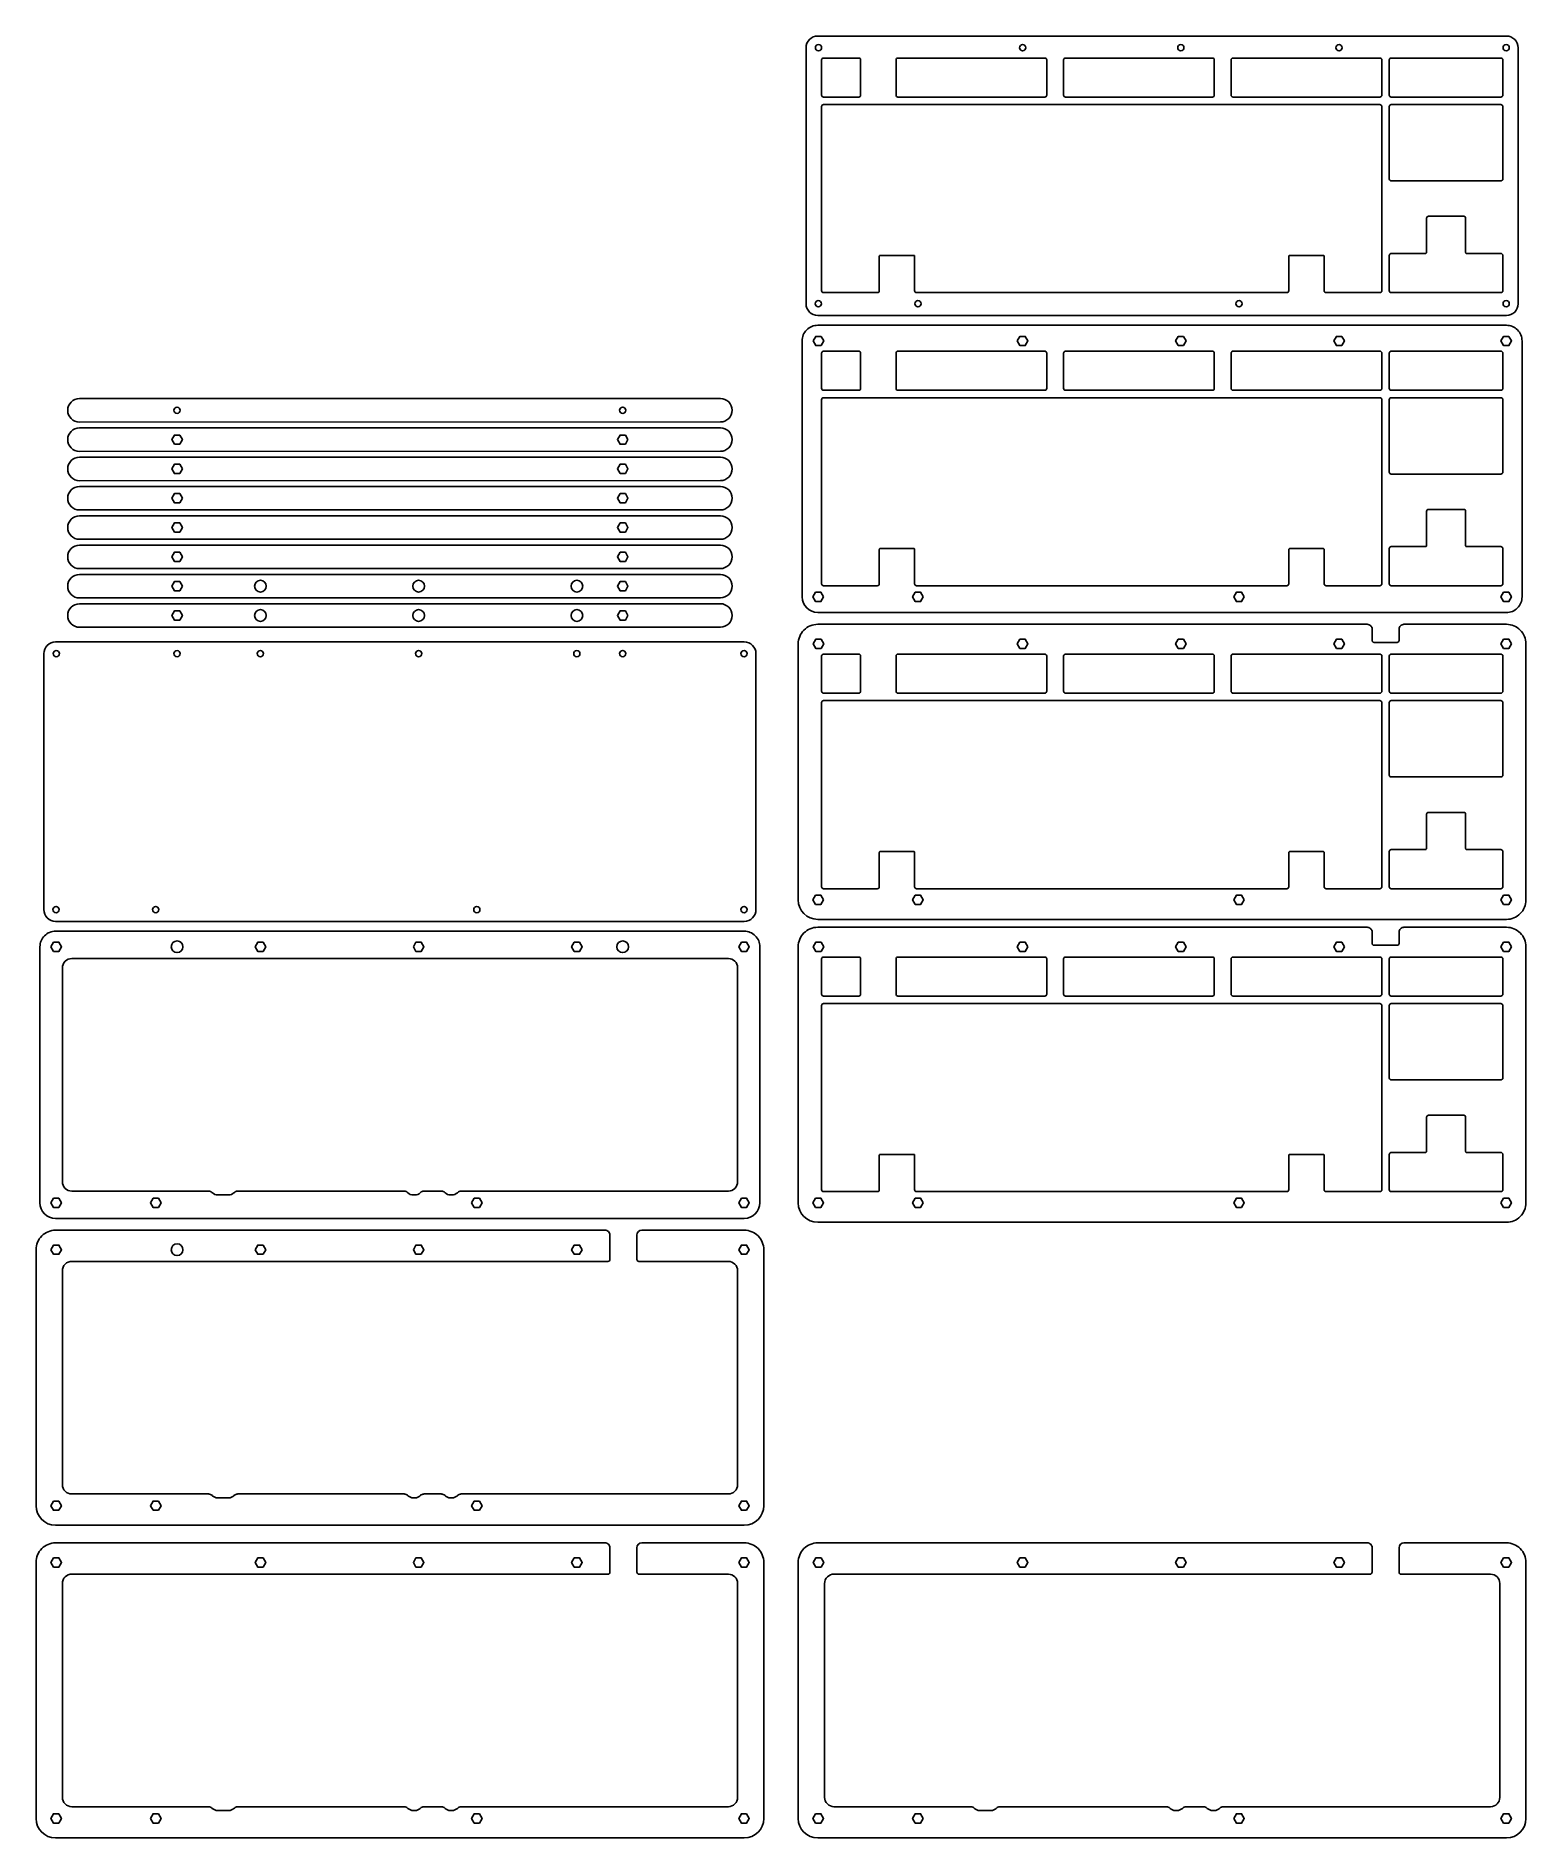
# Model space of a CAD drawing. Header units: millimetres. Extents: x 4 to 766, y 5 to 926.
import ezdxf

# ---------------------------------------------------------------- set-up
doc = ezdxf.new("R2010")
doc.units = ezdxf.units.MM
doc.layers.get('0').update_dxf_attribs({"linetype": 'CONTINUOUS'})

msp = doc.modelspace()

# ---------------------------------------------------------------- linework, layer by layer
for p, q in [((354, 741.01), (26, 740.99)), ((26, 728.99), (354, 729.01)), ((354, 726.01), (26, 725.99)), ((26, 713.99), (354, 714.01)), ((354, 711.01), (26, 710.99)), ((26, 698.99), (354, 699.01)), ((354, 696.01), (26, 695.99)), ((26, 683.99), (354, 684.01)), ((354, 681.01), (26, 680.99)), ((26, 668.99), (354, 669.01)), ((354, 666.01), (26, 665.99)), ((26, 653.99), (354, 654.01)), ((354, 651.01), (26, 650.99)), ((26, 638.99), (354, 639.01)), ((354, 636.01), (26, 635.99)), ((26, 623.99), (354, 624.01)), ((7.81, 610.49), (7.82, 479.51)), ((366.19, 616.49), (13.81, 616.49)), ((372.19, 479.51), (372.19, 610.49)), ((13.82, 473.51), (366.19, 473.51)), ((366.19, 468.49), (13.81, 468.49)), ((5.81, 460.49), (5.82, 329.51)), ((374.19, 329.51), (374.19, 460.49)), ((294.96, 315.49), (13.81, 315.49)), ((13.82, 321.51), (366.19, 321.51)), ((366.19, 315.49), (313.77, 315.49)), ((3.81, 305.49), (3.82, 174.51)), ((297.46, 300.49), (297.46, 312.99)), ((311.27, 312.99), (311.27, 300.49)), ((376.19, 174.51), (376.19, 305.49)), ((22.17, 299.49), (296.46, 299.49)), ((312.27, 299.49), (358.07, 299.49)), ((17.32, 185.26), (17.32, 294.64)), ((362.82, 294.74), (362.82, 185.26)), ((66.61, 180.51), (22.07, 180.51)), ((92.2, 180.51), (66.61, 180.51)), ((94.02, 179.65), (93.84, 179.83)), ((102.4, 178.53), (96.72, 178.53)), ((105.28, 179.83), (105.1, 179.65)), ((192.28, 180.51), (106.92, 180.51)), ((194.09, 179.65), (193.91, 179.83)), ((197.68, 178.53), (196.8, 178.53)), ((200.57, 179.83), (200.39, 179.65)), ((211.3, 180.51), (202.2, 180.51)), ((213.11, 179.65), (212.93, 179.83)), ((216.7, 178.53), (215.81, 178.53)), ((219.58, 179.83), (219.4, 179.65)), ((224.96, 180.51), (221.21, 180.51)), ((329.01, 180.51), (224.96, 180.51)), ((358.07, 180.51), (329.01, 180.51)), ((13.82, 164.51), (366.19, 164.51)), ((294.96, 155.49), (13.81, 155.49)), ((297.46, 140.49), (297.46, 152.99)), ((311.27, 152.99), (311.27, 140.49)), ((366.19, 155.49), (313.77, 155.49)), ((684.96, 155.49), (403.81, 155.49)), ((687.46, 140.49), (687.46, 152.99)), ((701.27, 152.99), (701.27, 140.49)), ((756.19, 155.49), (703.77, 155.49)), ((3.81, 145.49), (3.82, 14.51)), ((22.17, 139.49), (296.46, 139.49)), ((312.27, 139.49), (358.07, 139.49)), ((376.19, 14.51), (376.19, 145.49)), ((393.81, 145.49), (393.82, 14.51)), ((412.17, 139.49), (686.46, 139.49)), ((702.27, 139.49), (748.07, 139.49)), ((766.19, 14.51), (766.19, 145.49)), ((17.32, 25.26), (17.32, 134.64)), ((362.82, 134.74), (362.82, 25.26)), ((407.32, 25.26), (407.32, 134.64)), ((752.82, 134.74), (752.82, 25.26)), ((66.61, 20.51), (22.07, 20.51)), ((92.2, 20.51), (66.61, 20.51)), ((94.02, 19.65), (93.84, 19.83)), ((102.4, 18.53), (96.72, 18.53)), ((105.28, 19.83), (105.1, 19.65)), ((192.28, 20.51), (106.92, 20.51)), ((194.09, 19.65), (193.91, 19.83)), ((197.68, 18.53), (196.8, 18.53)), ((200.57, 19.83), (200.39, 19.65)), ((211.3, 20.51), (202.2, 20.51)), ((213.11, 19.65), (212.93, 19.83)), ((216.7, 18.53), (215.81, 18.53)), ((219.58, 19.83), (219.4, 19.65)), ((224.96, 20.51), (221.21, 20.51)), ((329.01, 20.51), (224.96, 20.51)), ((358.07, 20.51), (329.01, 20.51)), ((456.61, 20.51), (412.07, 20.51)), ((482.2, 20.51), (456.61, 20.51)), ((484.02, 19.65), (483.84, 19.83)), ((492.4, 18.53), (486.72, 18.53)), ((495.28, 19.83), (495.1, 19.65)), ((582.28, 20.51), (496.92, 20.51)), ((584.09, 19.65), (583.91, 19.83)), ((587.68, 18.53), (586.8, 18.53)), ((590.57, 19.83), (590.39, 19.65)), ((601.3, 20.51), (592.2, 20.51)), ((603.11, 19.65), (602.93, 19.83)), ((606.7, 18.53), (605.81, 18.53)), ((609.58, 19.83), (609.4, 19.65)), ((614.96, 20.51), (611.21, 20.51)), ((719.01, 20.51), (614.96, 20.51)), ((748.07, 20.51), (719.01, 20.51)), ((13.82, 4.51), (366.19, 4.51)), ((403.82, 4.51), (756.19, 4.51))]:
    msp.add_line(p, q)
for points in [[(762.19, 920.49), (762.19, 789.51, -0.414214), (756.19, 783.51), (403.82, 783.51, -0.41419), (397.82, 789.51), (397.81, 920.49, -0.414237), (403.81, 926.49), (756.19, 926.49, -0.414214)], [(424.76, 915.25, -0.414214), (425.76, 914.25), (425.76, 896.25, -0.414214), (424.76, 895.25), (406.76, 895.25, -0.414214), (405.76, 896.25), (405.76, 914.25, -0.414214), (406.76, 915.25)], [(521.01, 896.25), (521.01, 914.25, 0.414214), (520.01, 915.25), (444.86, 915.25, 0.414214), (443.86, 914.25), (443.86, 896.25, 0.414214), (444.86, 895.25), (520.01, 895.25, 0.414214)], [(606.73, 896.25), (606.73, 914.25, 0.414214), (605.73, 915.25), (530.58, 915.25, 0.414214), (529.58, 914.25), (529.58, 896.25, 0.414214), (530.58, 895.25), (605.73, 895.25, 0.414214)], [(691.46, 915.25), (616.31, 915.25, 0.414214), (615.31, 914.25), (615.31, 896.25, 0.414214), (616.31, 895.25), (691.46, 895.25, 0.414214), (692.46, 896.25), (692.46, 914.25, 0.414214)], [(696.27, 914.25), (696.27, 896.25, 0.414214), (697.27, 895.25), (753.37, 895.25, 0.414214), (754.37, 896.25), (754.37, 914.25, 0.414214), (753.37, 915.25), (697.27, 915.25, 0.414214)], [(435.28, 796.23, -0.414214), (434.28, 795.23), (406.76, 795.23, -0.414214), (405.76, 796.23), (405.76, 890.43, -0.414214), (406.76, 891.43), (691.46, 891.43, -0.414214), (692.46, 890.43), (692.46, 796.23, -0.414214), (691.46, 795.23), (663.93, 795.23, -0.414214), (662.93, 796.23), (662.93, 813.78, 0.414214), (662.43, 814.28), (645.33, 814.28, 0.414214), (644.83, 813.78), (644.83, 796.23, -0.414214), (643.83, 795.23), (454.38, 795.23, -0.414214), (453.38, 796.23), (453.38, 813.78, 0.414214), (452.88, 814.28), (435.78, 814.28, 0.414214), (435.28, 813.78)], [(754.37, 853.38, -0.414214), (753.37, 852.38), (697.27, 852.38, -0.414214), (696.27, 853.38), (696.27, 890.43, -0.414214), (697.27, 891.43), (753.37, 891.43, -0.414214), (754.37, 890.43)], [(696.27, 814.23), (696.27, 796.23, 0.414214), (697.27, 795.23), (753.37, 795.23, 0.414214), (754.37, 796.23), (754.37, 814.23, 0.414214), (753.37, 815.23), (735.82, 815.23, -0.414214), (735.32, 815.73), (735.32, 833.28, 0.414214), (734.32, 834.28), (716.32, 834.28, 0.414214), (715.32, 833.28), (715.32, 815.73, -0.414214), (714.82, 815.23), (697.27, 815.23, 0.414214)], [(756.19, 631.51), (403.82, 631.51, -0.41419), (395.82, 639.51), (395.81, 770.49, -0.414237), (403.81, 778.49), (756.19, 778.49, -0.414214), (764.19, 770.49), (764.19, 639.51, -0.414214)], [(405.76, 764.25), (405.76, 746.25, 0.414214), (406.76, 745.25), (424.76, 745.25, 0.414214), (425.76, 746.25), (425.76, 764.25, 0.414214), (424.76, 765.25), (406.76, 765.25, 0.414214)], [(521.01, 746.25, -0.414214), (520.01, 745.25), (444.86, 745.25, -0.414214), (443.86, 746.25), (443.86, 764.25, -0.414214), (444.86, 765.25), (520.01, 765.25, -0.414214), (521.01, 764.25)], [(529.58, 764.25, -0.414214), (530.58, 765.25), (605.73, 765.25, -0.414214), (606.73, 764.25), (606.73, 746.25, -0.414214), (605.73, 745.25), (530.58, 745.25, -0.414214), (529.58, 746.25)], [(616.31, 745.25), (691.46, 745.25, 0.414214), (692.46, 746.25), (692.46, 764.25, 0.414214), (691.46, 765.25), (616.31, 765.25, 0.414214), (615.31, 764.25), (615.31, 746.25, 0.414214)], [(696.27, 764.25, -0.414214), (697.27, 765.25), (753.37, 765.25, -0.414214), (754.37, 764.25), (754.37, 746.25, -0.414214), (753.37, 745.25), (697.27, 745.25, -0.414214), (696.27, 746.25)], [(435.28, 646.23), (435.28, 663.78, -0.414214), (435.78, 664.28), (452.88, 664.28, -0.414214), (453.38, 663.78), (453.38, 646.23, 0.414214), (454.38, 645.23), (643.83, 645.23, 0.414214), (644.83, 646.23), (644.83, 663.78, -0.414214), (645.33, 664.28), (662.43, 664.28, -0.414214), (662.93, 663.78), (662.93, 646.23, 0.414214), (663.93, 645.23), (691.46, 645.23, 0.414214), (692.46, 646.23), (692.46, 740.43, 0.414214), (691.46, 741.43), (406.76, 741.43, 0.414214), (405.76, 740.43), (405.76, 646.23, 0.414214), (406.76, 645.23), (434.28, 645.23, 0.414214)], [(697.27, 702.38, -0.414214), (696.27, 703.38), (696.27, 740.43, -0.414214), (697.27, 741.43), (753.37, 741.43, -0.414214), (754.37, 740.43), (754.37, 703.38, -0.414214), (753.37, 702.38)], [(715.32, 683.28), (715.32, 665.73, -0.414214), (714.82, 665.23), (697.27, 665.23, 0.414214), (696.27, 664.23), (696.27, 646.23, 0.414214), (697.27, 645.23), (753.37, 645.23, 0.414214), (754.37, 646.23), (754.37, 664.23, 0.414214), (753.37, 665.23), (735.82, 665.23, -0.414214), (735.32, 665.73), (735.32, 683.28, 0.414214), (734.32, 684.28), (716.32, 684.28, 0.414214)], [(701.27, 617.25), (701.27, 622.99, -0.414214), (703.77, 625.49), (756.19, 625.49, -0.414214), (766.19, 615.49), (766.19, 484.51, -0.414214), (756.19, 474.51), (403.82, 474.51, -0.41419), (393.82, 484.51), (393.81, 615.49, -0.414237), (403.81, 625.49), (684.96, 625.49, -0.414214), (687.46, 622.99), (687.46, 617.25, 0.414214), (688.46, 616.25), (700.27, 616.25, 0.414214)], [(406.76, 590.25), (424.76, 590.25, 0.414214), (425.76, 591.25), (425.76, 609.25, 0.414214), (424.76, 610.25), (406.76, 610.25, 0.414214), (405.76, 609.25), (405.76, 591.25, 0.414214)], [(443.86, 609.25), (443.86, 591.25, 0.414214), (444.86, 590.25), (520.01, 590.25, 0.414214), (521.01, 591.25), (521.01, 609.25, 0.414214), (520.01, 610.25), (444.86, 610.25, 0.414214)], [(606.73, 591.25), (606.73, 609.25, 0.414214), (605.73, 610.25), (530.58, 610.25, 0.414214), (529.58, 609.25), (529.58, 591.25, 0.414214), (530.58, 590.25), (605.73, 590.25, 0.414214)], [(615.31, 609.25), (615.31, 591.25, 0.414214), (616.31, 590.25), (691.46, 590.25, 0.414214), (692.46, 591.25), (692.46, 609.25, 0.414214), (691.46, 610.25), (616.31, 610.25, 0.414214)], [(697.27, 590.25), (753.37, 590.25, 0.414214), (754.37, 591.25), (754.37, 609.25, 0.414214), (753.37, 610.25), (697.27, 610.25, 0.414214), (696.27, 609.25), (696.27, 591.25, 0.414214)], [(662.43, 509.28, -0.414214), (662.93, 508.78), (662.93, 491.23, 0.414214), (663.93, 490.23), (691.46, 490.23, 0.414214), (692.46, 491.23), (692.46, 585.43, 0.414214), (691.46, 586.43), (406.76, 586.43, 0.414214), (405.76, 585.43), (405.76, 491.23, 0.414214), (406.76, 490.23), (434.28, 490.23, 0.414214), (435.28, 491.23), (435.28, 508.78, -0.414214), (435.78, 509.28), (452.88, 509.28, -0.414214), (453.38, 508.78), (453.38, 491.23, 0.414214), (454.38, 490.23), (643.83, 490.23, 0.414214), (644.83, 491.23), (644.83, 508.78, -0.414214), (645.33, 509.28)], [(754.37, 548.38, -0.414214), (753.37, 547.38), (697.27, 547.38, -0.414214), (696.27, 548.38), (696.27, 585.43, -0.414214), (697.27, 586.43), (753.37, 586.43, -0.414214), (754.37, 585.43)], [(735.32, 510.73), (735.32, 528.28, 0.414214), (734.32, 529.28), (716.32, 529.28, 0.414214), (715.32, 528.28), (715.32, 510.73, -0.414214), (714.82, 510.23), (697.27, 510.23, 0.414214), (696.27, 509.23), (696.27, 491.23, 0.414214), (697.27, 490.23), (753.37, 490.23, 0.414214), (754.37, 491.23), (754.37, 509.23, 0.414214), (753.37, 510.23), (735.82, 510.23, -0.414214)], [(701.27, 462.25, -0.414214), (700.27, 461.25), (688.46, 461.25, -0.414214), (687.46, 462.25), (687.46, 467.99, 0.414214), (684.96, 470.49), (403.81, 470.49, 0.414237), (393.81, 460.49), (393.82, 329.51, 0.41419), (403.82, 319.51), (756.19, 319.51, 0.414214), (766.19, 329.51), (766.19, 460.49, 0.414214), (756.19, 470.49), (703.77, 470.49, 0.414214), (701.27, 467.99)], [(358.07, 454.49), (22.17, 454.49, 0.426101), (17.32, 449.64), (17.32, 340.26, 0.414214), (22.07, 335.51), (66.61, 335.51), (92.2, 335.51, -0.198763), (93.84, 334.83), (94.02, 334.65, 0.198808), (96.72, 333.53), (102.4, 333.53, 0.199031), (105.1, 334.65), (105.28, 334.83, -0.198915), (106.92, 335.51), (192.28, 335.51, -0.19878), (193.91, 334.83), (194.09, 334.65, 0.199017), (196.8, 333.53), (197.68, 333.53, 0.199031), (200.39, 334.65), (200.57, 334.83, -0.198915), (202.2, 335.51), (211.3, 335.51, -0.19891), (212.93, 334.83), (213.11, 334.65, 0.198852), (215.81, 333.53), (216.7, 333.53, 0.199017), (219.4, 334.65), (219.58, 334.83, -0.198216), (221.21, 335.51), (224.96, 335.51), (329.01, 335.51), (358.07, 335.51, 0.414214), (362.82, 340.26), (362.82, 449.74, 0.414233)], [(406.76, 435.25, -0.414214), (405.76, 436.25), (405.76, 454.25, -0.414214), (406.76, 455.25), (424.76, 455.25, -0.414214), (425.76, 454.25), (425.76, 436.25, -0.414214), (424.76, 435.25)], [(444.86, 435.25), (520.01, 435.25, 0.414214), (521.01, 436.25), (521.01, 454.25, 0.414214), (520.01, 455.25), (444.86, 455.25, 0.414214), (443.86, 454.25), (443.86, 436.25, 0.414214)], [(606.73, 436.25, -0.414214), (605.73, 435.25), (530.58, 435.25, -0.414214), (529.58, 436.25), (529.58, 454.25, -0.414214), (530.58, 455.25), (605.73, 455.25, -0.414214), (606.73, 454.25)], [(615.31, 454.25, -0.414214), (616.31, 455.25), (691.46, 455.25, -0.414214), (692.46, 454.25), (692.46, 436.25, -0.414214), (691.46, 435.25), (616.31, 435.25, -0.414214), (615.31, 436.25)], [(753.37, 455.25), (697.27, 455.25, 0.414214), (696.27, 454.25), (696.27, 436.25, 0.414214), (697.27, 435.25), (753.37, 435.25, 0.414214), (754.37, 436.25), (754.37, 454.25, 0.414214)], [(644.83, 353.78, -0.414214), (645.33, 354.28), (662.43, 354.28, -0.414214), (662.93, 353.78), (662.93, 336.23, 0.414214), (663.93, 335.23), (691.46, 335.23, 0.414214), (692.46, 336.23), (692.46, 430.43, 0.414214), (691.46, 431.43), (406.76, 431.43, 0.414214), (405.76, 430.43), (405.76, 336.23, 0.414214), (406.76, 335.23), (434.28, 335.23, 0.414214), (435.28, 336.23), (435.28, 353.78, -0.414214), (435.78, 354.28), (452.88, 354.28, -0.414214), (453.38, 353.78), (453.38, 336.23, 0.414214), (454.38, 335.23), (643.83, 335.23, 0.414214), (644.83, 336.23)], [(697.27, 392.38, -0.414214), (696.27, 393.38), (696.27, 430.43, -0.414214), (697.27, 431.43), (753.37, 431.43, -0.414214), (754.37, 430.43), (754.37, 393.38, -0.414214), (753.37, 392.38)], [(697.27, 335.23, -0.414214), (696.27, 336.23), (696.27, 354.23, -0.414214), (697.27, 355.23), (714.82, 355.23, 0.414214), (715.32, 355.73), (715.32, 373.28, -0.414214), (716.32, 374.28), (734.32, 374.28, -0.414214), (735.32, 373.28), (735.32, 355.73, 0.414214), (735.82, 355.23), (753.37, 355.23, -0.414214), (754.37, 354.23), (754.37, 336.23, -0.414214), (753.37, 335.23)]]:
    msp.add_lwpolyline(points, format="xyb", close=True)
for points in [[(401.45, 770.49), (402.81, 768.14), (405.53, 768.14), (406.88, 770.49), (405.53, 772.84), (402.81, 772.84)], [(505.91, 770.49), (507.27, 768.14), (509.98, 768.14), (511.34, 770.49), (509.98, 772.84), (507.27, 772.84)], [(588.23, 768.14), (590.95, 768.14), (592.3, 770.49), (590.95, 772.84), (588.23, 772.84), (586.88, 770.49)], [(671.91, 772.84), (669.2, 772.84), (667.84, 770.49), (669.2, 768.14), (671.91, 768.14), (673.27, 770.49)], [(757.43, 772.84), (754.72, 772.84), (753.36, 770.49), (754.72, 768.14), (757.43, 768.14), (758.79, 770.49)], [(74.64, 717.65), (77.36, 717.65), (78.71, 720), (77.36, 722.35), (74.64, 722.35), (73.29, 720)], [(306.71, 720), (305.36, 722.35), (302.64, 722.35), (301.29, 720), (302.64, 717.65), (305.36, 717.65)], [(78.71, 705), (77.36, 707.35), (74.64, 707.35), (73.29, 705), (74.64, 702.65), (77.36, 702.65)], [(302.64, 702.65), (305.36, 702.65), (306.71, 705), (305.36, 707.35), (302.64, 707.35), (301.29, 705)], [(78.71, 690), (77.36, 692.35), (74.64, 692.35), (73.29, 690), (74.64, 687.65), (77.36, 687.65)], [(302.64, 692.35), (301.29, 690), (302.64, 687.65), (305.36, 687.65), (306.71, 690), (305.36, 692.35)], [(74.64, 672.65), (77.36, 672.65), (78.71, 675), (77.36, 677.35), (74.64, 677.35), (73.29, 675)], [(302.64, 677.35), (301.29, 675), (302.64, 672.65), (305.36, 672.65), (306.71, 675), (305.36, 677.35)], [(77.36, 662.35), (74.64, 662.35), (73.29, 660), (74.64, 657.65), (77.36, 657.65), (78.71, 660)], [(302.64, 662.35), (301.29, 660), (302.64, 657.65), (305.36, 657.65), (306.71, 660), (305.36, 662.35)], [(78.71, 645), (77.36, 647.35), (74.64, 647.35), (73.29, 645), (74.64, 642.65), (77.36, 642.65)], [(305.36, 647.35), (302.64, 647.35), (301.29, 645), (302.64, 642.65), (305.36, 642.65), (306.71, 645)], [(406.79, 639.51), (405.43, 641.86), (402.72, 641.86), (401.36, 639.51), (402.72, 637.16), (405.43, 637.16)], [(457.76, 639.51), (456.41, 641.86), (453.69, 641.86), (452.34, 639.51), (453.69, 637.16), (456.41, 637.16)], [(622.07, 639.51), (620.71, 641.86), (618, 641.86), (616.64, 639.51), (618, 637.16), (620.71, 637.16)], [(757.43, 641.86), (754.71, 641.86), (753.36, 639.51), (754.71, 637.16), (757.43, 637.16), (758.78, 639.51)], [(77.36, 627.65), (78.71, 630), (77.36, 632.35), (74.64, 632.35), (73.29, 630), (74.64, 627.65)], [(306.71, 630), (305.36, 632.35), (302.64, 632.35), (301.29, 630), (302.64, 627.65), (305.36, 627.65)], [(405.53, 613.14), (406.88, 615.49), (405.53, 617.84), (402.81, 617.84), (401.45, 615.49), (402.81, 613.14)], [(507.27, 613.14), (509.98, 613.14), (511.34, 615.49), (509.98, 617.84), (507.27, 617.84), (505.91, 615.49)], [(588.23, 617.84), (586.88, 615.49), (588.23, 613.14), (590.95, 613.14), (592.3, 615.49), (590.95, 617.84)], [(669.2, 613.14), (671.91, 613.14), (673.27, 615.49), (671.91, 617.84), (669.2, 617.84), (667.84, 615.49)], [(758.79, 615.49), (757.43, 617.84), (754.72, 617.84), (753.36, 615.49), (754.72, 613.14), (757.43, 613.14)], [(406.79, 484.51), (405.43, 486.86), (402.72, 486.86), (401.36, 484.51), (402.72, 482.16), (405.43, 482.16)], [(453.69, 482.16), (456.41, 482.16), (457.76, 484.51), (456.41, 486.86), (453.69, 486.86), (452.34, 484.51)], [(622.07, 484.51), (620.71, 486.86), (618, 486.86), (616.64, 484.51), (618, 482.16), (620.71, 482.16)], [(754.71, 482.16), (757.43, 482.16), (758.78, 484.51), (757.43, 486.86), (754.71, 486.86), (753.36, 484.51)], [(11.45, 460.49), (12.81, 458.14), (15.53, 458.14), (16.88, 460.49), (15.53, 462.84), (12.81, 462.84)], [(119.98, 462.84), (117.27, 462.84), (115.91, 460.49), (117.27, 458.14), (119.98, 458.14), (121.34, 460.49)], [(196.88, 460.49), (198.23, 458.14), (200.95, 458.14), (202.3, 460.49), (200.95, 462.84), (198.23, 462.84)], [(281.91, 462.84), (279.2, 462.84), (277.84, 460.49), (279.2, 458.14), (281.91, 458.14), (283.27, 460.49)], [(364.72, 462.84), (363.36, 460.49), (364.72, 458.14), (367.43, 458.14), (368.79, 460.49), (367.43, 462.84)], [(405.53, 462.84), (402.81, 462.84), (401.45, 460.49), (402.81, 458.14), (405.53, 458.14), (406.88, 460.49)], [(511.34, 460.49), (509.98, 462.84), (507.27, 462.84), (505.91, 460.49), (507.27, 458.14), (509.98, 458.14)], [(588.23, 462.84), (586.88, 460.49), (588.23, 458.14), (590.95, 458.14), (592.3, 460.49), (590.95, 462.84)], [(673.27, 460.49), (671.91, 462.84), (669.2, 462.84), (667.84, 460.49), (669.2, 458.14), (671.91, 458.14)], [(758.79, 460.49), (757.43, 462.84), (754.72, 462.84), (753.36, 460.49), (754.72, 458.14), (757.43, 458.14)], [(12.72, 331.86), (11.36, 329.51), (12.72, 327.16), (15.43, 327.16), (16.79, 329.51), (15.43, 331.86)], [(63.69, 331.86), (62.34, 329.51), (63.69, 327.16), (66.41, 327.16), (67.76, 329.51), (66.41, 331.86)], [(226.64, 329.51), (228, 327.16), (230.71, 327.16), (232.07, 329.51), (230.71, 331.86), (228, 331.86)], [(364.71, 331.86), (363.36, 329.51), (364.71, 327.16), (367.43, 327.16), (368.78, 329.51), (367.43, 331.86)], [(402.72, 331.86), (401.36, 329.51), (402.72, 327.16), (405.43, 327.16), (406.79, 329.51), (405.43, 331.86)], [(457.76, 329.51), (456.41, 331.86), (453.69, 331.86), (452.34, 329.51), (453.69, 327.16), (456.41, 327.16)], [(620.71, 327.16), (622.07, 329.51), (620.71, 331.86), (618, 331.86), (616.64, 329.51), (618, 327.16)], [(753.36, 329.51), (754.71, 327.16), (757.43, 327.16), (758.78, 329.51), (757.43, 331.86), (754.71, 331.86)], [(11.45, 305.49), (12.81, 303.14), (15.53, 303.14), (16.88, 305.49), (15.53, 307.84), (12.81, 307.84)], [(115.91, 305.49), (117.27, 303.14), (119.98, 303.14), (121.34, 305.49), (119.98, 307.84), (117.27, 307.84)], [(200.95, 303.14), (202.3, 305.49), (200.95, 307.84), (198.23, 307.84), (196.88, 305.49), (198.23, 303.14)], [(283.27, 305.49), (281.91, 307.84), (279.2, 307.84), (277.84, 305.49), (279.2, 303.14), (281.91, 303.14)], [(367.43, 303.14), (368.79, 305.49), (367.43, 307.84), (364.72, 307.84), (363.36, 305.49), (364.72, 303.14)], [(12.72, 176.86), (11.36, 174.51), (12.72, 172.16), (15.43, 172.16), (16.79, 174.51), (15.43, 176.86)], [(63.69, 172.16), (66.41, 172.16), (67.76, 174.51), (66.41, 176.86), (63.69, 176.86), (62.34, 174.51)], [(230.71, 176.86), (228, 176.86), (226.64, 174.51), (228, 172.16), (230.71, 172.16), (232.07, 174.51)], [(367.43, 172.16), (368.78, 174.51), (367.43, 176.86), (364.71, 176.86), (363.36, 174.51), (364.71, 172.16)], [(12.81, 147.84), (11.45, 145.49), (12.81, 143.14), (15.53, 143.14), (16.88, 145.49), (15.53, 147.84)], [(119.98, 147.84), (117.27, 147.84), (115.91, 145.49), (117.27, 143.14), (119.98, 143.14), (121.34, 145.49)], [(200.95, 143.14), (202.3, 145.49), (200.95, 147.84), (198.23, 147.84), (196.88, 145.49), (198.23, 143.14)], [(279.2, 143.14), (281.91, 143.14), (283.27, 145.49), (281.91, 147.84), (279.2, 147.84), (277.84, 145.49)], [(363.36, 145.49), (364.72, 143.14), (367.43, 143.14), (368.79, 145.49), (367.43, 147.84), (364.72, 147.84)], [(405.53, 143.14), (406.88, 145.49), (405.53, 147.84), (402.81, 147.84), (401.45, 145.49), (402.81, 143.14)], [(509.98, 143.14), (511.34, 145.49), (509.98, 147.84), (507.27, 147.84), (505.91, 145.49), (507.27, 143.14)], [(590.95, 147.84), (588.23, 147.84), (586.88, 145.49), (588.23, 143.14), (590.95, 143.14), (592.3, 145.49)], [(669.2, 147.84), (667.84, 145.49), (669.2, 143.14), (671.91, 143.14), (673.27, 145.49), (671.91, 147.84)], [(757.43, 143.14), (758.79, 145.49), (757.43, 147.84), (754.72, 147.84), (753.36, 145.49), (754.72, 143.14)], [(15.43, 12.16), (16.79, 14.51), (15.43, 16.86), (12.72, 16.86), (11.36, 14.51), (12.72, 12.16)], [(62.34, 14.51), (63.69, 12.16), (66.41, 12.16), (67.76, 14.51), (66.41, 16.86), (63.69, 16.86)], [(230.71, 12.16), (232.07, 14.51), (230.71, 16.86), (228, 16.86), (226.64, 14.51), (228, 12.16)], [(367.43, 16.86), (364.71, 16.86), (363.36, 14.51), (364.71, 12.16), (367.43, 12.16), (368.78, 14.51)], [(402.72, 16.86), (401.36, 14.51), (402.72, 12.16), (405.43, 12.16), (406.79, 14.51), (405.43, 16.86)], [(457.76, 14.51), (456.41, 16.86), (453.69, 16.86), (452.34, 14.51), (453.69, 12.16), (456.41, 12.16)], [(616.64, 14.51), (618, 12.16), (620.71, 12.16), (622.07, 14.51), (620.71, 16.86), (618, 16.86)], [(757.43, 12.16), (758.78, 14.51), (757.43, 16.86), (754.71, 16.86), (753.36, 14.51), (754.71, 12.16)]]:
    msp.add_lwpolyline(points, close=True)
for centre, radius in [((404.17, 920.49), 1.6), ((508.63, 920.49), 1.6), ((589.59, 920.49), 1.6), ((670.55, 920.49), 1.6), ((756.07, 920.49), 1.6), ((404.07, 789.51), 1.6), ((455.05, 789.51), 1.6), ((619.36, 789.51), 1.6), ((756.07, 789.51), 1.6), ((76, 735), 1.6), ((304, 735), 1.6), ((118.63, 645.01), 3), ((199.59, 645.01), 3), ((280.55, 645.01), 3), ((118.63, 630.01), 3), ((199.59, 630.01), 3), ((280.55, 630.01), 3), ((14.17, 610.49), 1.6), ((76, 610.49), 1.6), ((118.63, 610.49), 1.6), ((199.59, 610.49), 1.6), ((280.55, 610.49), 1.6), ((304, 610.5), 1.6), ((366.07, 610.49), 1.6), ((14.07, 479.51), 1.6), ((65.05, 479.51), 1.6), ((229.36, 479.51), 1.6), ((366.07, 479.51), 1.6), ((76, 460.49), 3), ((304, 460.5), 3), ((76, 305.49), 3)]:
    msp.add_circle(centre, radius)
for centre, radius, start, end in [((26, 734.99), 6, 90.00469, 270.00469), ((354, 735.01), 6, -89.99531, 90.00469), ((26, 719.99), 6, 90.00469, 270.00469), ((354, 720.01), 6, -89.99531, 90.00469), ((26, 704.99), 6, 90.00469, 270.00469), ((354, 705.01), 6, -89.99531, 90.00469), ((26, 689.99), 6, 90.00469, 270.00469), ((354, 690.01), 6, -89.99531, 90.00469), ((26, 674.99), 6, 90.00469, 270.00469), ((354, 675.01), 6, -89.99531, 90.00469), ((26, 659.99), 6, 90.00469, 270.00469), ((354, 660.01), 6, -89.99531, 90.00469), ((26, 644.99), 6, 90.00469, 270.00469), ((354, 645.01), 6, -89.99531, 90.00469), ((26, 629.99), 6, 90.00469, 270.00469), ((354, 630.01), 6, -89.99531, 90.00469), ((13.81, 610.49), 6, 90.00015, 180.00469), ((366.19, 610.49), 6, 0, 90.00015), ((13.82, 479.51), 6, 180.00469, 270), ((366.19, 479.51), 6, -90, 0), ((13.81, 460.49), 8, 90.00015, 180.00469), ((366.19, 460.49), 8, 0, 90.00015), ((13.82, 329.51), 8, 180.00469, 270), ((366.19, 329.51), 8, -90, 0), ((13.81, 305.49), 10, 90.00015, 180.00469), ((294.96, 312.99), 2.5, 0, 90.00015), ((313.77, 312.99), 2.5, 90.00015, 180.00015), ((366.19, 305.49), 10, 0, 90.00015), ((22.07, 294.74), 4.75, 88.83596, 181.15155), ((296.46, 300.49), 1, -89.99983, 0), ((312.27, 300.49), 1, 180.00015, 270.00017), ((358.07, 294.74), 4.75, -0.00186, 90.00186), ((22.07, 185.26), 4.75, 179.98898, 269.98898), ((358.07, 185.26), 4.75, 269.98901, 359.98901), ((92.2, 178.19), 2.31, 45.01437, 89.98141), ((96.72, 182.35), 3.82, 224.99825, 269.97528), ((102.4, 182.35), 3.82, 269.97542, 315.00161), ((106.92, 178.19), 2.31, 89.98533, 134.98581), ((192.28, 178.19), 2.31, 45.01437, 89.98515), ((196.8, 182.35), 3.82, 225.00161, 270.02458), ((197.69, 182.35), 3.82, 269.97542, 315.00161), ((202.2, 178.19), 2.31, 89.98551, 134.98599), ((211.3, 178.19), 2.31, 44.98599, 89.98551), ((215.81, 182.35), 3.82, 224.9984, 269.98503), ((216.7, 182.35), 3.82, 269.97542, 314.99839), ((221.22, 178.19), 2.31, 90.16788, 135.01437), ((13.82, 174.51), 10, 180.00469, 270), ((366.19, 174.51), 10, -90, 0), ((13.81, 145.49), 10, 90.00015, 180.00469), ((294.96, 152.99), 2.5, 0, 90.00015), ((313.77, 152.99), 2.5, 90.00015, 180.00015), ((366.19, 145.49), 10, 0, 90.00015), ((403.81, 145.49), 10, 90.00015, 180.00469), ((684.96, 152.99), 2.5, 0, 90.00015), ((703.77, 152.99), 2.5, 90.00015, 180.00015), ((756.19, 145.49), 10, 0, 90.00015), ((22.07, 134.74), 4.75, 88.83596, 181.15155), ((296.46, 140.49), 1, -89.99983, 0), ((312.27, 140.49), 1, 180.00015, 270.00017), ((358.07, 134.74), 4.75, -0.00186, 90.00186), ((412.07, 134.74), 4.75, 88.83596, 181.15155), ((686.46, 140.49), 1, -89.99983, 0), ((702.27, 140.49), 1, 180.00015, 270.00017), ((748.07, 134.74), 4.75, -0.00186, 90.00186), ((22.07, 25.26), 4.75, 179.98898, 269.98898), ((92.2, 18.19), 2.31, 45.01437, 89.98141), ((96.72, 22.35), 3.82, 224.99825, 269.97528), ((102.4, 22.35), 3.82, 269.97542, 315.00161), ((106.92, 18.19), 2.31, 89.98533, 134.98581), ((192.28, 18.19), 2.31, 45.01437, 89.98515), ((196.8, 22.35), 3.82, 225.00161, 270.02458), ((197.69, 22.35), 3.82, 269.97542, 315.00161), ((202.2, 18.19), 2.31, 89.98551, 134.98599), ((211.3, 18.19), 2.31, 44.98599, 89.98551), ((215.81, 22.35), 3.82, 224.9984, 269.98503), ((216.7, 22.35), 3.82, 269.97542, 314.99839), ((221.22, 18.19), 2.31, 90.16788, 135.01437), ((358.07, 25.26), 4.75, 269.98901, 359.98901), ((412.07, 25.26), 4.75, 179.98898, 269.98898), ((482.2, 18.19), 2.31, 45.01437, 89.98141), ((486.72, 22.35), 3.82, 224.99825, 269.97528), ((492.4, 22.35), 3.82, 269.97542, 315.00161), ((496.92, 18.19), 2.31, 89.98533, 134.98581), ((582.28, 18.19), 2.31, 45.01437, 89.98515), ((586.8, 22.35), 3.82, 225.00161, 270.02458), ((587.69, 22.35), 3.82, 269.97542, 315.00161), ((592.2, 18.19), 2.31, 89.98551, 134.98599), ((601.3, 18.19), 2.31, 44.98599, 89.98551), ((605.81, 22.35), 3.82, 224.9984, 269.98503), ((606.7, 22.35), 3.82, 269.97542, 314.99839), ((611.22, 18.19), 2.31, 90.16788, 135.01437), ((748.07, 25.26), 4.75, 269.98901, 359.98901), ((13.82, 14.51), 10, 180.00469, 270), ((366.19, 14.51), 10, -90, 0), ((403.82, 14.51), 10, 180.00469, 270), ((756.19, 14.51), 10, -90, 0)]:
    msp.add_arc(centre, radius, start, end)

doc.saveas('drawing.dxf')
